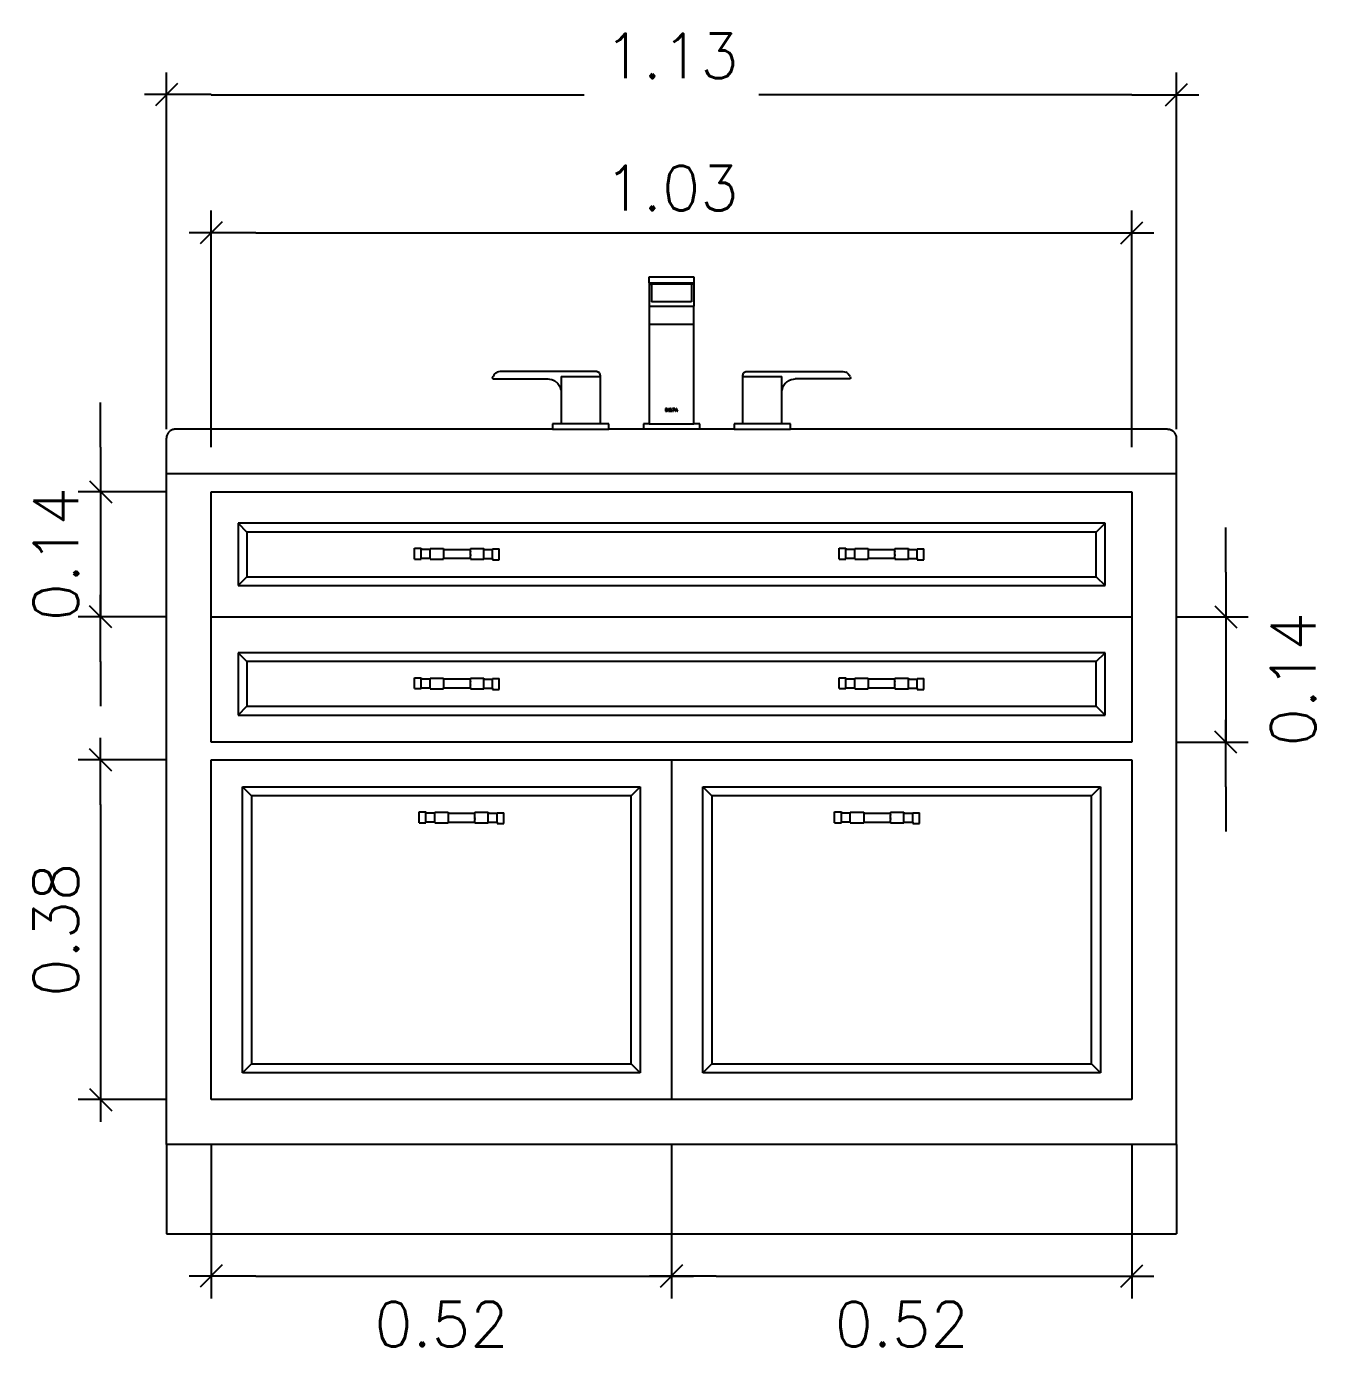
# Model space of a CAD drawing. Header units: millimetres. Extents: x 3 to 131, y 46 to 75.
# Drawn here: x 101.696 to 103.146, y 52.955 to 54.439 of the extents above; entities that cross this region are included whole.
import ezdxf

# ---------------------------------------------------------------- set-up
doc = ezdxf.new("R2010")
doc.units = ezdxf.units.MM
doc.header["$LTSCALE"] = 0.5
doc.styles.add('ROMANS', font='romans.shx')
doc.dimstyles.new('DIM 25', dxfattribs={"dimscale": 0, "dimtxt": 0.05, "dimasz": 0.05, "dimexe": 0.025, "dimexo": 0.05, "dimgap": 0.025, "dimtad": 1, "dimzin": 0, "dimdsep": 46, "dimtxsty": 'ROMANS', "dimblk": 'COTA', "dimcen": 0.025, "dimdle": 0.075, "dimclrd": 1, "dimclre": 1, "dimclrt": 3, "dimaunit": 1, "dimadec": 0, "dimazin": 0, "dimtfac": 0.75, "dimtix": 1, "dimtmove": 2, "dimatfit": 3, "dimfxl": 0.075, "dimtvp": 1.5, "dimtolj": 1, "dimtzin": 0, "dimarcsym": 0})

# ---------------------------------------------------------------- blocks, each defined once
blk = doc.blocks.new('COTA')
at = {"color": 4}
blk.add_line((-0.247, -0.249), (0.247, 0.249), dxfattribs=at)
at = {"color": 1}
blk.add_line((-1.001, -0.001), (0.495, -0.001), dxfattribs=at)
blk = doc.blocks.new('*D207')
at = {"layer": 'DEFPOINTS', "color": 1, "lineweight": -2, "ltscale": 0.5, "transparency": 16777216}
for p, q in [((101.7791, 53.9685), (101.7791, 54.0185)), ((101.8529, 53.9185), (101.7541, 53.9185)), ((101.7791, 53.9185), (101.7791, 53.7785)), ((101.8529, 53.7785), (101.7541, 53.7785)), ((101.7791, 53.7285), (101.7791, 53.6785))]:
    blk.add_line(p, q, dxfattribs=at)
at = {"layer": 'DEFPOINTS', "color": 0, "ltscale": 0.5, "transparency": 16777216}
for p in [(101.9029, 53.9185), (101.7791, 53.7785), (101.9029, 53.7785)]:
    blk.add_point(p, dxfattribs=at)
at = {"layer": 'DEFPOINTS', "color": 1, "lineweight": -2, "ltscale": 0.5, "transparency": 16777216, "xscale": 0.05, "yscale": 0.05, "zscale": 0.05}
for p, rotation in [((101.7791, 53.9185), 270), ((101.7791, 53.7785), 90)]:
    blk.add_blockref('COTA', p, dxfattribs=dict(at, rotation=rotation))
at = {"layer": 'DEFPOINTS', "color": 3, "ltscale": 0.5, "transparency": 16777216, "insert": (101.7291, 53.8485), "char_height": 0.05, "attachment_point": 5, "rotation": 90, "style": 'ROMANS'}
blk.add_mtext('\\A1;0.14', dxfattribs=at)
blk = doc.blocks.new('*D209')
at = {"layer": 'DEFPOINTS', "color": 1, "lineweight": -2, "ltscale": 0.5, "transparency": 16777216}
for p, q in [((101.8529, 53.6185), (101.7541, 53.6185)), ((101.7791, 53.5685), (101.7791, 53.2885)), ((101.8529, 53.2385), (101.7541, 53.2385))]:
    blk.add_line(p, q, dxfattribs=at)
at = {"layer": 'DEFPOINTS', "color": 0, "ltscale": 0.5, "transparency": 16777216}
for p in [(101.9029, 53.6185), (101.7791, 53.2385), (101.9029, 53.2385)]:
    blk.add_point(p, dxfattribs=at)
at = {"layer": 'DEFPOINTS', "color": 1, "lineweight": -2, "ltscale": 0.5, "transparency": 16777216, "xscale": 0.05, "yscale": 0.05, "zscale": 0.05}
for p, rotation in [((101.7791, 53.6185), 90), ((101.7791, 53.2385), 270)]:
    blk.add_blockref('COTA', p, dxfattribs=dict(at, rotation=rotation))
at = {"layer": 'DEFPOINTS', "color": 3, "ltscale": 0.5, "transparency": 16777216, "insert": (101.7291, 53.4285), "char_height": 0.05, "attachment_point": 5, "rotation": 90, "style": 'ROMANS'}
blk.add_mtext('\\A1;0.38', dxfattribs=at)
blk = doc.blocks.new('*D210')
at = {"layer": 'DEFPOINTS', "color": 1, "lineweight": -2, "ltscale": 0.5, "transparency": 16777216}
for p, q in [((103.038, 53.8285), (103.038, 53.8785)), ((102.9829, 53.7785), (103.063, 53.7785)), ((103.038, 53.7785), (103.038, 53.6385)), ((102.9829, 53.6385), (103.063, 53.6385)), ((103.038, 53.5885), (103.038, 53.5385))]:
    blk.add_line(p, q, dxfattribs=at)
at = {"layer": 'DEFPOINTS', "color": 0, "ltscale": 0.5, "transparency": 16777216}
for p in [(102.9329, 53.7785), (102.9329, 53.6385), (103.038, 53.6385)]:
    blk.add_point(p, dxfattribs=at)
at = {"layer": 'DEFPOINTS', "color": 1, "lineweight": -2, "ltscale": 0.5, "transparency": 16777216, "xscale": 0.05, "yscale": 0.05, "zscale": 0.05}
for p, rotation in [((103.038, 53.7785), 270), ((103.038, 53.6385), 90)]:
    blk.add_blockref('COTA', p, dxfattribs=dict(at, rotation=rotation))
at = {"layer": 'DEFPOINTS', "color": 3, "ltscale": 0.5, "transparency": 16777216, "insert": (103.1133, 53.7085), "char_height": 0.05, "attachment_point": 5, "rotation": 90, "style": 'ROMANS'}
blk.add_mtext('\\A1;0.14', dxfattribs=at)
blk = doc.blocks.new('*D211')
at = {"layer": 'DEFPOINTS', "color": 1, "lineweight": -2, "ltscale": 0.5, "transparency": 16777216}
for p, q in [((101.9029, 53.1885), (101.9029, 53.0161)), ((102.4179, 53.1885), (102.4179, 53.0161)), ((101.9529, 53.0411), (102.3679, 53.0411))]:
    blk.add_line(p, q, dxfattribs=at)
at = {"layer": 'DEFPOINTS', "color": 0, "ltscale": 0.5, "transparency": 16777216}
for p in [(101.9029, 53.2385), (102.4179, 53.2385), (102.4179, 53.0411)]:
    blk.add_point(p, dxfattribs=at)
at = {"layer": 'DEFPOINTS', "color": 1, "lineweight": -2, "ltscale": 0.5, "transparency": 16777216, "xscale": 0.05, "yscale": 0.05, "zscale": 0.05, "rotation": 180}
blk.add_blockref('COTA', (101.9029, 53.0411), dxfattribs=at)
at = {"layer": 'DEFPOINTS', "color": 1, "lineweight": -2, "ltscale": 0.5, "transparency": 16777216, "xscale": 0.05, "yscale": 0.05, "zscale": 0.05}
blk.add_blockref('COTA', (102.4179, 53.0411), dxfattribs=at)
at = {"layer": 'DEFPOINTS', "color": 3, "ltscale": 0.5, "transparency": 16777216, "insert": (102.1604, 52.9874), "char_height": 0.05, "attachment_point": 5, "style": 'ROMANS'}
blk.add_mtext('\\A1;0.52', dxfattribs=at)
blk = doc.blocks.new('*D212')
at = {"layer": 'DEFPOINTS', "color": 1, "lineweight": -2, "ltscale": 0.5, "transparency": 16777216}
for p, q in [((102.4179, 53.1885), (102.4179, 53.0161)), ((102.9329, 53.1885), (102.9329, 53.0161)), ((102.4679, 53.0411), (102.8829, 53.0411))]:
    blk.add_line(p, q, dxfattribs=at)
at = {"layer": 'DEFPOINTS', "color": 0, "ltscale": 0.5, "transparency": 16777216}
for p in [(102.4179, 53.2385), (102.9329, 53.2385), (102.9329, 53.0411)]:
    blk.add_point(p, dxfattribs=at)
at = {"layer": 'DEFPOINTS', "color": 1, "lineweight": -2, "ltscale": 0.5, "transparency": 16777216, "xscale": 0.05, "yscale": 0.05, "zscale": 0.05, "rotation": 180}
blk.add_blockref('COTA', (102.4179, 53.0411), dxfattribs=at)
at = {"layer": 'DEFPOINTS', "color": 1, "lineweight": -2, "ltscale": 0.5, "transparency": 16777216, "xscale": 0.05, "yscale": 0.05, "zscale": 0.05}
blk.add_blockref('COTA', (102.9329, 53.0411), dxfattribs=at)
at = {"layer": 'DEFPOINTS', "color": 3, "ltscale": 0.5, "transparency": 16777216, "insert": (102.6754, 52.9874), "char_height": 0.05, "attachment_point": 5, "style": 'ROMANS'}
blk.add_mtext('\\A1;0.52', dxfattribs=at)
blk = doc.blocks.new('*D213')
at = {"layer": 'DEFPOINTS', "color": 1, "lineweight": -2, "ltscale": 0.5, "transparency": 16777216}
for p, q in [((101.9029, 53.9685), (101.9029, 54.2332)), ((102.9329, 53.9685), (102.9329, 54.2332)), ((101.9529, 54.2082), (102.8829, 54.2082))]:
    blk.add_line(p, q, dxfattribs=at)
at = {"layer": 'DEFPOINTS', "color": 0, "ltscale": 0.5, "transparency": 16777216}
for p in [(102.9329, 54.2082), (101.9029, 53.9185), (102.9329, 53.9185)]:
    blk.add_point(p, dxfattribs=at)
at = {"layer": 'DEFPOINTS', "color": 1, "lineweight": -2, "ltscale": 0.5, "transparency": 16777216, "xscale": 0.05, "yscale": 0.05, "zscale": 0.05, "rotation": 180}
blk.add_blockref('COTA', (101.9029, 54.2082), dxfattribs=at)
at = {"layer": 'DEFPOINTS', "color": 1, "lineweight": -2, "ltscale": 0.5, "transparency": 16777216, "xscale": 0.05, "yscale": 0.05, "zscale": 0.05}
blk.add_blockref('COTA', (102.9329, 54.2082), dxfattribs=at)
at = {"layer": 'DEFPOINTS', "color": 3, "ltscale": 0.5, "transparency": 16777216, "insert": (102.4179, 54.2582), "char_height": 0.05, "attachment_point": 5, "style": 'ROMANS'}
blk.add_mtext('\\A1;1.03', dxfattribs=at)
blk = doc.blocks.new('*D214')
at = {"layer": 'DEFPOINTS', "color": 1, "lineweight": -2, "ltscale": 0.5, "transparency": 16777216}
for p, q in [((101.8529, 53.9885), (101.8529, 54.3877)), ((102.9829, 53.9885), (102.9829, 54.3877)), ((101.9029, 54.3627), (102.3202, 54.3627)), ((102.9329, 54.3627), (102.5155, 54.3627))]:
    blk.add_line(p, q, dxfattribs=at)
at = {"layer": 'DEFPOINTS', "color": 0, "ltscale": 0.5, "transparency": 16777216}
for p in [(102.9829, 54.3627), (101.8529, 53.9385), (102.9829, 53.9385)]:
    blk.add_point(p, dxfattribs=at)
at = {"layer": 'DEFPOINTS', "color": 1, "lineweight": -2, "ltscale": 0.5, "transparency": 16777216, "xscale": 0.05, "yscale": 0.05, "zscale": 0.05, "rotation": 180}
blk.add_blockref('COTA', (101.8529, 54.3627), dxfattribs=at)
at = {"layer": 'DEFPOINTS', "color": 1, "lineweight": -2, "ltscale": 0.5, "transparency": 16777216, "xscale": 0.05, "yscale": 0.05, "zscale": 0.05}
blk.add_blockref('COTA', (102.9829, 54.3627), dxfattribs=at)
at = {"layer": 'DEFPOINTS', "color": 3, "ltscale": 0.5, "transparency": 16777216, "insert": (102.4179, 54.4061), "char_height": 0.05, "attachment_point": 5, "style": 'ROMANS'}
blk.add_mtext('\\A1;1.13', dxfattribs=at)

msp = doc.modelspace()

# ---------------------------------------------------------------- linework, layer by layer
at = {"color": 8}
for p, q in [((102.3929, 54.1591), (102.4429, 54.1591)), ((102.3929, 54.1524), (102.3929, 54.1591)), ((102.3929, 54.1524), (102.4429, 54.1524)), ((102.3929, 54.1524), (102.3929, 54.1506)), ((102.3929, 54.1506), (102.3954, 54.1506)), ((102.3929, 54.1506), (102.3929, 54.1263)), ((102.3954, 54.151), (102.4404, 54.151)), ((102.3954, 54.1506), (102.3954, 54.151)), ((102.3954, 54.1506), (102.3954, 54.131)), ((102.4404, 54.1506), (102.4404, 54.151)), ((102.4429, 54.1506), (102.4404, 54.1506)), ((102.4404, 54.1506), (102.4404, 54.131)), ((102.4429, 54.1591), (102.4429, 54.1524)), ((102.4429, 54.1524), (102.4429, 54.1506)), ((102.4429, 54.1506), (102.4429, 54.1263)), ((102.3929, 54.1263), (102.4429, 54.1263)), ((102.3929, 54.1263), (102.3929, 54.1055)), ((102.4404, 54.131), (102.3954, 54.131)), ((102.4429, 54.1055), (102.4429, 54.1263)), ((102.4429, 54.1055), (102.3929, 54.1055)), ((102.3929, 54.1055), (102.3929, 53.9945)), ((102.4429, 53.9945), (102.4429, 54.1055)), ((102.2176, 54.046), (102.2182, 54.0475)), ((102.2176, 54.046), (102.2176, 54.0459)), ((102.2176, 54.0457), (102.2176, 54.0459)), ((102.2176, 54.0457), (102.2176, 54.0455)), ((102.2176, 54.0455), (102.2177, 54.0454)), ((102.2177, 54.0452), (102.2177, 54.0454)), ((102.2178, 54.0451), (102.2177, 54.0452)), ((102.219, 54.049), (102.2182, 54.0475)), ((102.2201, 54.0503), (102.219, 54.049)), ((102.2214, 54.0514), (102.2201, 54.0503)), ((102.2214, 54.0514), (102.2228, 54.0522)), ((102.2244, 54.0528), (102.2228, 54.0522)), ((102.2261, 54.0531), (102.2244, 54.0528)), ((102.3336, 54.0531), (102.2261, 54.0531)), ((102.2944, 54.0475), (102.2944, 54.0318)), ((102.2944, 54.0475), (102.3382, 54.0475)), ((102.334, 54.0531), (102.3336, 54.0531)), ((102.3348, 54.053), (102.334, 54.0531)), ((102.3348, 54.053), (102.3355, 54.0527)), ((102.3355, 54.0527), (102.3362, 54.0523)), ((102.3368, 54.0518), (102.3362, 54.0523)), ((102.3373, 54.0512), (102.3368, 54.0518)), ((102.3373, 54.0512), (102.3378, 54.0505)), ((102.338, 54.0497), (102.3378, 54.0505)), ((102.3382, 54.0489), (102.338, 54.0497)), ((102.3382, 54.0489), (102.3382, 54.0475)), ((102.3384, 54.0475), (102.3382, 54.0475)), ((102.3384, 53.9945), (102.3384, 54.0475)), ((102.4974, 54.0475), (102.4974, 53.9945)), ((102.4975, 54.0475), (102.4974, 54.0475)), ((102.4977, 54.0497), (102.4975, 54.0489)), ((102.4975, 54.0475), (102.4975, 54.0489)), ((102.4975, 54.0475), (102.5414, 54.0475)), ((102.4977, 54.0497), (102.498, 54.0505)), ((102.498, 54.0505), (102.4984, 54.0512)), ((102.4989, 54.0518), (102.4984, 54.0512)), ((102.4989, 54.0518), (102.4995, 54.0523)), ((102.4995, 54.0523), (102.5002, 54.0527)), ((102.5002, 54.0527), (102.501, 54.053)), ((102.501, 54.053), (102.5017, 54.0531)), ((102.5017, 54.0531), (102.5021, 54.0531)), ((102.5021, 54.0531), (102.6096, 54.0531)), ((102.5414, 54.0318), (102.5414, 54.0475)), ((102.6096, 54.0531), (102.6113, 54.0528)), ((102.6113, 54.0528), (102.6129, 54.0522)), ((102.6143, 54.0514), (102.6129, 54.0522)), ((102.6143, 54.0514), (102.6156, 54.0503)), ((102.2178, 54.0451), (102.218, 54.0449)), ((102.218, 54.0449), (102.2181, 54.0448)), ((102.2181, 54.0448), (102.2183, 54.0448)), ((102.2184, 54.0447), (102.2183, 54.0448)), ((102.2184, 54.0447), (102.2186, 54.0447)), ((102.2186, 54.0447), (102.2795, 54.0447)), ((102.2795, 54.0447), (102.2815, 54.0446)), ((102.2815, 54.0446), (102.2841, 54.044)), ((102.2841, 54.044), (102.2866, 54.0429)), ((102.2888, 54.0414), (102.2866, 54.0429)), ((102.2888, 54.0414), (102.2907, 54.0396)), ((102.2907, 54.0396), (102.2923, 54.0375)), ((102.2923, 54.0375), (102.2935, 54.0351)), ((102.2943, 54.0325), (102.2935, 54.0351)), ((102.2943, 54.0325), (102.2944, 54.0318)), ((102.2944, 54.0318), (102.2944, 53.9945)), ((102.5422, 54.0351), (102.5414, 54.0325)), ((102.5414, 54.0325), (102.5414, 54.0318)), ((102.5414, 53.9945), (102.5414, 54.0318)), ((102.5434, 54.0375), (102.5422, 54.0351)), ((102.545, 54.0396), (102.5434, 54.0375)), ((102.5469, 54.0414), (102.545, 54.0396)), ((102.5492, 54.0429), (102.5469, 54.0414)), ((102.5492, 54.0429), (102.5516, 54.044)), ((102.5516, 54.044), (102.5542, 54.0446)), ((102.5542, 54.0446), (102.5563, 54.0447)), ((102.6171, 54.0447), (102.5563, 54.0447)), ((102.4112, 54.0116), (102.4112, 54.0085)), ((102.4122, 54.0116), (102.4112, 54.0116)), ((102.4112, 54.0085), (102.4123, 54.0085)), ((102.4123, 54.0116), (102.4122, 54.0116)), ((102.4125, 54.0115), (102.4123, 54.0116)), ((102.4123, 54.0085), (102.4124, 54.0085)), ((102.4124, 54.0085), (102.4127, 54.0086)), ((102.4125, 54.0115), (102.4128, 54.0115)), ((102.4127, 54.0086), (102.4129, 54.0087)), ((102.413, 54.0113), (102.4128, 54.0115)), ((102.4129, 54.0087), (102.4131, 54.0088)), ((102.4132, 54.0112), (102.413, 54.0113)), ((102.4131, 54.0088), (102.4133, 54.009)), ((102.4134, 54.011), (102.4132, 54.0112)), ((102.4133, 54.009), (102.4135, 54.0092)), ((102.4136, 54.0107), (102.4134, 54.011)), ((102.4135, 54.0092), (102.4136, 54.0095)), ((102.4136, 54.0107), (102.4137, 54.0105)), ((102.4136, 54.0095), (102.4137, 54.0097)), ((102.4137, 54.0102), (102.4137, 54.0105)), ((102.4137, 54.01), (102.4137, 54.0102)), ((102.4137, 54.0097), (102.4137, 54.01)), ((102.4144, 54.0085), (102.4144, 54.0116)), ((102.4144, 54.0116), (102.4163, 54.0116)), ((102.4144, 54.0085), (102.4163, 54.0085)), ((102.4163, 54.0112), (102.4148, 54.0112)), ((102.4148, 54.0103), (102.4148, 54.0112)), ((102.4162, 54.0103), (102.4148, 54.0103)), ((102.4148, 54.0099), (102.4162, 54.0099)), ((102.4148, 54.0089), (102.4148, 54.0099)), ((102.4148, 54.0089), (102.4163, 54.0089)), ((102.4162, 54.0099), (102.4162, 54.0103)), ((102.4163, 54.0116), (102.4163, 54.0112)), ((102.4163, 54.0089), (102.4163, 54.0085)), ((102.4169, 54.0116), (102.4169, 54.0085)), ((102.4173, 54.0116), (102.4169, 54.0116)), ((102.4169, 54.0085), (102.4188, 54.0085)), ((102.4173, 54.0089), (102.4173, 54.0116)), ((102.4188, 54.0089), (102.4173, 54.0089)), ((102.4188, 54.0085), (102.4188, 54.0089)), ((102.4191, 54.0112), (102.4191, 54.0116)), ((102.4215, 54.0116), (102.4191, 54.0116)), ((102.4191, 54.0112), (102.4201, 54.0112)), ((102.4201, 54.0112), (102.4201, 54.0085)), ((102.4201, 54.0085), (102.4205, 54.0085)), ((102.4215, 54.0112), (102.4205, 54.0112)), ((102.4205, 54.0112), (102.4205, 54.0085)), ((102.4215, 54.0112), (102.4215, 54.0116)), ((102.4231, 54.0116), (102.4219, 54.0085)), ((102.4219, 54.0085), (102.4223, 54.0085)), ((102.4223, 54.0085), (102.4226, 54.0093)), ((102.4226, 54.0093), (102.424, 54.0093)), ((102.4233, 54.0112), (102.4228, 54.0097)), ((102.4228, 54.0097), (102.4239, 54.0097)), ((102.4236, 54.0116), (102.4231, 54.0116)), ((102.4239, 54.0097), (102.4233, 54.0112)), ((102.4248, 54.0085), (102.4236, 54.0116)), ((102.424, 54.0093), (102.4244, 54.0085)), ((102.4244, 54.0085), (102.4248, 54.0085)), ((102.2849, 53.9945), (102.2849, 53.9885)), ((102.2944, 53.9945), (102.2849, 53.9945)), ((102.3384, 53.9945), (102.2944, 53.9945)), ((102.3479, 53.9945), (102.3384, 53.9945)), ((102.3479, 53.9885), (102.3479, 53.9945)), ((102.3864, 53.9945), (102.3864, 53.9885)), ((102.3929, 53.9945), (102.3864, 53.9945)), ((102.3929, 53.9945), (102.4429, 53.9945)), ((102.4494, 53.9945), (102.4429, 53.9945)), ((102.4494, 53.9885), (102.4494, 53.9945)), ((102.4974, 53.9945), (102.4879, 53.9945)), ((102.4879, 53.9945), (102.4879, 53.9885)), ((102.5414, 53.9945), (102.4974, 53.9945)), ((102.5509, 53.9945), (102.5414, 53.9945)), ((102.5509, 53.9885), (102.5509, 53.9945))]:
    msp.add_line(p, q, dxfattribs=at)
for p, q in [((102.6156, 54.0503), (102.6167, 54.049)), ((102.6176, 54.0475), (102.6167, 54.049)), ((102.6176, 54.0475), (102.6181, 54.046)), ((102.618, 54.0452), (102.6179, 54.0451)), ((102.6181, 54.0454), (102.618, 54.0452)), ((102.6181, 54.0459), (102.6181, 54.046)), ((102.6181, 54.0459), (102.6181, 54.0457)), ((102.6181, 54.0455), (102.6181, 54.0457)), ((102.6181, 54.0455), (102.6181, 54.0454)), ((102.6173, 54.0447), (102.6171, 54.0447)), ((102.6173, 54.0447), (102.6175, 54.0448)), ((102.6176, 54.0448), (102.6175, 54.0448)), ((102.6178, 54.0449), (102.6176, 54.0448)), ((102.6179, 54.0451), (102.6178, 54.0449)), ((101.9479, 53.2785), (101.9379, 53.2685))]:
    msp.add_line(p, q)
at = {"color": 3}
for p, q in [((101.8561, 53.9859), (101.8555, 53.9853)), ((101.8568, 53.9865), (101.8561, 53.9859)), ((101.8576, 53.987), (101.8568, 53.9865)), ((101.8584, 53.9875), (101.8576, 53.987)), ((101.8592, 53.9878), (101.8584, 53.9875)), ((101.8601, 53.9881), (101.8592, 53.9878)), ((101.861, 53.9883), (101.8601, 53.9881)), ((101.8619, 53.9885), (101.861, 53.9883)), ((101.8629, 53.9885), (101.8619, 53.9885)), ((102.1987, 53.9885), (101.8629, 53.9885)), ((102.2849, 53.9885), (102.1987, 53.9885)), ((102.2849, 53.9885), (102.3479, 53.9885)), ((102.3864, 53.9885), (102.3479, 53.9885)), ((102.4494, 53.9885), (102.3864, 53.9885)), ((102.4879, 53.9885), (102.4494, 53.9885)), ((102.4879, 53.9885), (102.5509, 53.9885)), ((102.6371, 53.9885), (102.5509, 53.9885)), ((102.9729, 53.9885), (102.6371, 53.9885)), ((102.9729, 53.9885), (102.9738, 53.9885)), ((102.9738, 53.9885), (102.9747, 53.9883)), ((102.9756, 53.9881), (102.9747, 53.9883)), ((102.9756, 53.9881), (102.9765, 53.9878)), ((102.9765, 53.9878), (102.9773, 53.9875)), ((102.9781, 53.987), (102.9773, 53.9875)), ((102.9781, 53.987), (102.9789, 53.9865)), ((102.9796, 53.9859), (102.9789, 53.9865)), ((102.9802, 53.9853), (102.9796, 53.9859)), ((101.853, 53.9804), (101.8529, 53.9794)), ((101.8529, 53.9794), (101.8529, 53.9785)), ((101.8529, 53.9385), (101.8529, 53.9785)), ((101.8532, 53.9813), (101.853, 53.9804)), ((101.8535, 53.9821), (101.8532, 53.9813)), ((101.8539, 53.983), (101.8535, 53.9821)), ((101.8544, 53.9838), (101.8539, 53.983)), ((101.8549, 53.9845), (101.8544, 53.9838)), ((101.8555, 53.9853), (101.8549, 53.9845)), ((102.9808, 53.9845), (102.9802, 53.9853)), ((102.9814, 53.9838), (102.9808, 53.9845)), ((102.9818, 53.983), (102.9814, 53.9838)), ((102.9822, 53.9821), (102.9818, 53.983)), ((102.9825, 53.9813), (102.9822, 53.9821)), ((102.9827, 53.9804), (102.9825, 53.9813)), ((102.9828, 53.9794), (102.9827, 53.9804)), ((102.9829, 53.9785), (102.9828, 53.9794)), ((102.9829, 53.9385), (102.9829, 53.9785)), ((102.9829, 53.9385), (101.8529, 53.9385))]:
    msp.add_line(p, q, dxfattribs=at)
at = {"color": 2}
for p, q in [((101.8529, 53.1885), (101.8529, 53.9385)), ((102.9829, 53.1885), (102.9829, 53.9385)), ((101.9029, 53.7785), (101.9029, 53.9185)), ((101.9029, 53.9185), (102.9329, 53.9185)), ((102.9329, 53.9185), (102.9329, 53.7785)), ((101.9329, 53.8835), (101.9329, 53.8135)), ((102.9029, 53.8835), (101.9329, 53.8835)), ((102.9029, 53.8135), (102.9029, 53.8835)), ((102.1304, 53.8553), (102.1379, 53.8553)), ((102.1304, 53.8433), (102.1304, 53.8553)), ((102.1379, 53.8553), (102.1379, 53.8542)), ((102.1379, 53.8542), (102.1479, 53.8542)), ((102.1379, 53.8442), (102.1379, 53.8542)), ((102.1479, 53.8551), (102.1629, 53.8551)), ((102.1479, 53.8551), (102.1479, 53.8542)), ((102.1479, 53.8442), (102.1479, 53.8542)), ((102.1629, 53.8551), (102.1629, 53.8541)), ((102.1629, 53.8541), (102.1929, 53.8541)), ((102.1629, 53.8541), (102.1629, 53.8441)), ((102.1929, 53.855), (102.2079, 53.855)), ((102.1929, 53.855), (102.1929, 53.8544)), ((102.1929, 53.8544), (102.1929, 53.8541)), ((102.1929, 53.8539), (102.1929, 53.8541)), ((102.1929, 53.8538), (102.1929, 53.8539)), ((102.1929, 53.8536), (102.1929, 53.8538)), ((102.1929, 53.8533), (102.1929, 53.8536)), ((102.1929, 53.8529), (102.1929, 53.8533)), ((102.1929, 53.8524), (102.1929, 53.8529)), ((102.1929, 53.8524), (102.1929, 53.8524)), ((102.1929, 53.8516), (102.1929, 53.8524)), ((102.2079, 53.855), (102.2079, 53.8538)), ((102.2079, 53.8538), (102.2177, 53.8538)), ((102.2079, 53.8438), (102.2079, 53.8538)), ((102.2177, 53.8545), (102.2252, 53.8545)), ((102.2177, 53.8538), (102.2177, 53.8545)), ((102.2177, 53.8438), (102.2177, 53.8538)), ((102.2252, 53.8425), (102.2252, 53.8545)), ((102.6054, 53.8553), (102.6129, 53.8553)), ((102.6054, 53.8433), (102.6054, 53.8553)), ((102.6129, 53.8553), (102.6129, 53.8542)), ((102.6129, 53.8542), (102.6229, 53.8542)), ((102.6129, 53.8442), (102.6129, 53.8542)), ((102.6229, 53.8551), (102.6379, 53.8551)), ((102.6229, 53.8551), (102.6229, 53.8542)), ((102.6229, 53.8442), (102.6229, 53.8542)), ((102.6379, 53.8551), (102.6379, 53.8541)), ((102.6379, 53.8541), (102.6679, 53.8541)), ((102.6379, 53.8541), (102.6379, 53.8441)), ((102.6679, 53.855), (102.6829, 53.855)), ((102.6679, 53.855), (102.6679, 53.8544)), ((102.6679, 53.8544), (102.6679, 53.8541)), ((102.6679, 53.8539), (102.6679, 53.8541)), ((102.6679, 53.8538), (102.6679, 53.8539)), ((102.6679, 53.8536), (102.6679, 53.8538)), ((102.6679, 53.8533), (102.6679, 53.8536)), ((102.6679, 53.8529), (102.6679, 53.8533)), ((102.6679, 53.8524), (102.6679, 53.8529)), ((102.6679, 53.8524), (102.6679, 53.8524)), ((102.6679, 53.8516), (102.6679, 53.8524)), ((102.6829, 53.855), (102.6829, 53.8538)), ((102.6829, 53.8538), (102.6927, 53.8538)), ((102.6829, 53.8438), (102.6829, 53.8538)), ((102.6927, 53.8545), (102.7002, 53.8545)), ((102.6927, 53.8538), (102.6927, 53.8545)), ((102.6927, 53.8438), (102.6927, 53.8538)), ((102.7002, 53.8425), (102.7002, 53.8545)), ((102.1304, 53.8433), (102.1379, 53.8433)), ((102.1379, 53.8442), (102.1479, 53.8442)), ((102.1379, 53.8433), (102.1379, 53.8442)), ((102.1479, 53.8432), (102.1479, 53.8442)), ((102.1479, 53.8432), (102.1629, 53.8432)), ((102.1629, 53.8441), (102.1929, 53.8441)), ((102.1629, 53.8432), (102.1629, 53.8441)), ((102.1929, 53.8516), (102.1929, 53.8514)), ((102.1929, 53.851), (102.1929, 53.8514)), ((102.1929, 53.8501), (102.1929, 53.851)), ((102.1929, 53.8495), (102.1929, 53.8501)), ((102.1929, 53.8501), (102.1929, 53.8501)), ((102.1929, 53.8488), (102.1929, 53.8495)), ((102.1929, 53.8488), (102.1929, 53.8485)), ((102.1929, 53.8479), (102.1929, 53.8485)), ((102.1929, 53.8476), (102.1929, 53.8479)), ((102.1929, 53.8476), (102.1929, 53.847)), ((102.1929, 53.8464), (102.1929, 53.847)), ((102.1929, 53.8464), (102.1929, 53.8464)), ((102.1929, 53.8456), (102.1929, 53.8464)), ((102.1929, 53.8454), (102.1929, 53.8456)), ((102.1929, 53.8451), (102.1929, 53.8454)), ((102.1929, 53.8446), (102.1929, 53.8451)), ((102.1929, 53.8444), (102.1929, 53.8446)), ((102.1929, 53.8442), (102.1929, 53.8444)), ((102.1929, 53.8441), (102.1929, 53.8442)), ((102.1929, 53.8441), (102.1929, 53.8442)), ((102.1929, 53.8436), (102.1929, 53.8441)), ((102.1929, 53.8441), (102.1929, 53.8436)), ((102.1929, 53.843), (102.1929, 53.8436)), ((102.1929, 53.843), (102.2079, 53.843)), ((102.2079, 53.8438), (102.2177, 53.8438)), ((102.2079, 53.843), (102.2079, 53.8438)), ((102.2177, 53.8438), (102.2177, 53.8425)), ((102.2177, 53.8425), (102.2252, 53.8425)), ((102.6054, 53.8433), (102.6129, 53.8433)), ((102.6129, 53.8442), (102.6229, 53.8442)), ((102.6129, 53.8433), (102.6129, 53.8442)), ((102.6229, 53.8432), (102.6229, 53.8442)), ((102.6229, 53.8432), (102.6379, 53.8432)), ((102.6379, 53.8441), (102.6679, 53.8441)), ((102.6379, 53.8432), (102.6379, 53.8441)), ((102.6679, 53.8516), (102.6679, 53.8514)), ((102.6679, 53.851), (102.6679, 53.8514)), ((102.6679, 53.8501), (102.6679, 53.851)), ((102.6679, 53.8495), (102.6679, 53.8501)), ((102.6679, 53.8501), (102.6679, 53.8501)), ((102.6679, 53.8488), (102.6679, 53.8495)), ((102.6679, 53.8488), (102.6679, 53.8485)), ((102.6679, 53.8479), (102.6679, 53.8485)), ((102.6679, 53.8476), (102.6679, 53.8479)), ((102.6679, 53.8476), (102.6679, 53.847)), ((102.6679, 53.8464), (102.6679, 53.847)), ((102.6679, 53.8464), (102.6679, 53.8464)), ((102.6679, 53.8456), (102.6679, 53.8464)), ((102.6679, 53.8454), (102.6679, 53.8456)), ((102.6679, 53.8451), (102.6679, 53.8454)), ((102.6679, 53.8446), (102.6679, 53.8451)), ((102.6679, 53.8444), (102.6679, 53.8446)), ((102.6679, 53.8442), (102.6679, 53.8444)), ((102.6679, 53.8441), (102.6679, 53.8442)), ((102.6679, 53.8441), (102.6679, 53.8442)), ((102.6679, 53.8436), (102.6679, 53.8441)), ((102.6679, 53.8441), (102.6679, 53.8436)), ((102.6679, 53.843), (102.6679, 53.8436)), ((102.6679, 53.843), (102.6829, 53.843)), ((102.6829, 53.8438), (102.6927, 53.8438)), ((102.6829, 53.843), (102.6829, 53.8438)), ((102.6927, 53.8438), (102.6927, 53.8425)), ((102.6927, 53.8425), (102.7002, 53.8425)), ((101.9329, 53.8135), (102.9029, 53.8135)), ((101.9029, 53.6385), (101.9029, 53.7785)), ((102.9329, 53.7785), (102.9329, 53.6385)), ((101.9329, 53.7385), (101.9329, 53.6685)), ((102.9029, 53.7385), (101.9329, 53.7385)), ((102.9029, 53.6685), (102.9029, 53.7385)), ((102.1304, 53.7103), (102.1379, 53.7103)), ((102.1304, 53.6983), (102.1304, 53.7103)), ((102.1379, 53.7103), (102.1379, 53.7092)), ((102.1379, 53.7092), (102.1479, 53.7092)), ((102.1379, 53.6992), (102.1379, 53.7092)), ((102.1479, 53.7101), (102.1629, 53.7101)), ((102.1479, 53.7101), (102.1479, 53.7092)), ((102.1479, 53.6992), (102.1479, 53.7092)), ((102.1629, 53.7101), (102.1629, 53.7091)), ((102.1629, 53.7091), (102.1929, 53.7091)), ((102.1629, 53.7091), (102.1629, 53.6991)), ((102.1929, 53.71), (102.2079, 53.71)), ((102.1929, 53.71), (102.1929, 53.7094)), ((102.1929, 53.7094), (102.1929, 53.7091)), ((102.1929, 53.7089), (102.1929, 53.7091)), ((102.1929, 53.7088), (102.1929, 53.7089)), ((102.1929, 53.7086), (102.1929, 53.7088)), ((102.1929, 53.7083), (102.1929, 53.7086)), ((102.1929, 53.7079), (102.1929, 53.7083)), ((102.1929, 53.7074), (102.1929, 53.7079)), ((102.1929, 53.7074), (102.1929, 53.7074)), ((102.1929, 53.7066), (102.1929, 53.7074)), ((102.1929, 53.7066), (102.1929, 53.7064)), ((102.1929, 53.706), (102.1929, 53.7064)), ((102.1929, 53.7051), (102.1929, 53.706)), ((102.1929, 53.7045), (102.1929, 53.7051)), ((102.1929, 53.7051), (102.1929, 53.7051)), ((102.1929, 53.7038), (102.1929, 53.7045)), ((102.1929, 53.7038), (102.1929, 53.7035)), ((102.2079, 53.71), (102.2079, 53.7088)), ((102.2079, 53.7088), (102.2177, 53.7088)), ((102.2079, 53.6988), (102.2079, 53.7088)), ((102.2177, 53.7095), (102.2252, 53.7095)), ((102.2177, 53.7088), (102.2177, 53.7095)), ((102.2177, 53.6988), (102.2177, 53.7088)), ((102.2252, 53.6975), (102.2252, 53.7095)), ((102.6054, 53.7103), (102.6129, 53.7103)), ((102.6054, 53.6983), (102.6054, 53.7103)), ((102.6129, 53.7103), (102.6129, 53.7092)), ((102.6129, 53.7092), (102.6229, 53.7092)), ((102.6129, 53.6992), (102.6129, 53.7092)), ((102.6229, 53.7101), (102.6379, 53.7101)), ((102.6229, 53.7101), (102.6229, 53.7092)), ((102.6229, 53.6992), (102.6229, 53.7092)), ((102.6379, 53.7101), (102.6379, 53.7091)), ((102.6379, 53.7091), (102.6679, 53.7091)), ((102.6379, 53.7091), (102.6379, 53.6991)), ((102.6679, 53.71), (102.6829, 53.71)), ((102.6679, 53.71), (102.6679, 53.7094)), ((102.6679, 53.7094), (102.6679, 53.7091)), ((102.6679, 53.7089), (102.6679, 53.7091)), ((102.6679, 53.7088), (102.6679, 53.7089)), ((102.6679, 53.7086), (102.6679, 53.7088)), ((102.6679, 53.7083), (102.6679, 53.7086)), ((102.6679, 53.7079), (102.6679, 53.7083)), ((102.6679, 53.7074), (102.6679, 53.7079)), ((102.6679, 53.7074), (102.6679, 53.7074)), ((102.6679, 53.7066), (102.6679, 53.7074)), ((102.6679, 53.7066), (102.6679, 53.7064)), ((102.6679, 53.706), (102.6679, 53.7064)), ((102.6679, 53.7051), (102.6679, 53.706)), ((102.6679, 53.7045), (102.6679, 53.7051)), ((102.6679, 53.7051), (102.6679, 53.7051)), ((102.6679, 53.7038), (102.6679, 53.7045)), ((102.6679, 53.7038), (102.6679, 53.7035)), ((102.6829, 53.71), (102.6829, 53.7088)), ((102.6829, 53.7088), (102.6927, 53.7088)), ((102.6829, 53.6988), (102.6829, 53.7088)), ((102.6927, 53.7095), (102.7002, 53.7095)), ((102.6927, 53.7088), (102.6927, 53.7095)), ((102.6927, 53.6988), (102.6927, 53.7088)), ((102.7002, 53.6975), (102.7002, 53.7095)), ((102.1304, 53.6983), (102.1379, 53.6983)), ((102.1379, 53.6992), (102.1479, 53.6992)), ((102.1379, 53.6983), (102.1379, 53.6992)), ((102.1479, 53.6982), (102.1479, 53.6992)), ((102.1479, 53.6982), (102.1629, 53.6982)), ((102.1629, 53.6991), (102.1929, 53.6991)), ((102.1629, 53.6982), (102.1629, 53.6991)), ((102.1929, 53.7029), (102.1929, 53.7035)), ((102.1929, 53.7026), (102.1929, 53.7029)), ((102.1929, 53.7026), (102.1929, 53.702)), ((102.1929, 53.7014), (102.1929, 53.702)), ((102.1929, 53.7014), (102.1929, 53.7014)), ((102.1929, 53.7006), (102.1929, 53.7014)), ((102.1929, 53.7004), (102.1929, 53.7006)), ((102.1929, 53.7001), (102.1929, 53.7004)), ((102.1929, 53.6996), (102.1929, 53.7001)), ((102.1929, 53.6994), (102.1929, 53.6996)), ((102.1929, 53.6992), (102.1929, 53.6994)), ((102.1929, 53.6991), (102.1929, 53.6992)), ((102.1929, 53.6991), (102.1929, 53.6992)), ((102.1929, 53.6986), (102.1929, 53.6991)), ((102.1929, 53.6991), (102.1929, 53.6986)), ((102.1929, 53.698), (102.1929, 53.6986)), ((102.1929, 53.698), (102.2079, 53.698)), ((102.2079, 53.6988), (102.2177, 53.6988)), ((102.2079, 53.698), (102.2079, 53.6988)), ((102.2177, 53.6988), (102.2177, 53.6975)), ((102.2177, 53.6975), (102.2252, 53.6975)), ((102.6054, 53.6983), (102.6129, 53.6983)), ((102.6129, 53.6992), (102.6229, 53.6992)), ((102.6129, 53.6983), (102.6129, 53.6992)), ((102.6229, 53.6982), (102.6229, 53.6992)), ((102.6229, 53.6982), (102.6379, 53.6982)), ((102.6379, 53.6991), (102.6679, 53.6991)), ((102.6379, 53.6982), (102.6379, 53.6991)), ((102.6679, 53.7029), (102.6679, 53.7035)), ((102.6679, 53.7026), (102.6679, 53.7029)), ((102.6679, 53.7026), (102.6679, 53.702)), ((102.6679, 53.7014), (102.6679, 53.702)), ((102.6679, 53.7014), (102.6679, 53.7014)), ((102.6679, 53.7006), (102.6679, 53.7014)), ((102.6679, 53.7004), (102.6679, 53.7006)), ((102.6679, 53.7001), (102.6679, 53.7004)), ((102.6679, 53.6996), (102.6679, 53.7001)), ((102.6679, 53.6994), (102.6679, 53.6996)), ((102.6679, 53.6992), (102.6679, 53.6994)), ((102.6679, 53.6991), (102.6679, 53.6992)), ((102.6679, 53.6991), (102.6679, 53.6992)), ((102.6679, 53.6986), (102.6679, 53.6991)), ((102.6679, 53.6991), (102.6679, 53.6986)), ((102.6679, 53.698), (102.6679, 53.6986)), ((102.6679, 53.698), (102.6829, 53.698)), ((102.6829, 53.6988), (102.6927, 53.6988)), ((102.6829, 53.698), (102.6829, 53.6988)), ((102.6927, 53.6988), (102.6927, 53.6975)), ((102.6927, 53.6975), (102.7002, 53.6975)), ((101.9329, 53.6685), (102.9029, 53.6685)), ((102.9329, 53.6385), (101.9029, 53.6385)), ((101.9029, 53.2385), (101.9029, 53.6185)), ((101.9029, 53.6185), (102.4179, 53.6185)), ((102.4179, 53.6185), (102.9329, 53.6185)), ((102.9329, 53.6185), (102.9329, 53.2385)), ((101.9379, 53.2685), (101.9379, 53.5885)), ((101.9379, 53.5885), (102.3829, 53.5885)), ((102.3829, 53.5885), (102.3829, 53.2685)), ((102.4529, 53.2685), (102.4529, 53.5885)), ((102.4529, 53.5885), (102.8979, 53.5885)), ((102.8979, 53.5885), (102.8979, 53.2685)), ((102.1354, 53.5603), (102.1429, 53.5603)), ((102.1354, 53.5483), (102.1354, 53.5603)), ((102.1429, 53.5603), (102.1429, 53.5592)), ((102.1429, 53.5592), (102.1529, 53.5592)), ((102.1429, 53.5492), (102.1429, 53.5592)), ((102.1529, 53.5601), (102.1679, 53.5601)), ((102.1529, 53.5601), (102.1529, 53.5592)), ((102.1529, 53.5492), (102.1529, 53.5592)), ((102.1679, 53.5601), (102.1679, 53.5591)), ((102.1679, 53.5591), (102.1979, 53.5591)), ((102.1679, 53.5591), (102.1679, 53.5491)), ((102.1979, 53.56), (102.2129, 53.56)), ((102.1979, 53.56), (102.1979, 53.5594)), ((102.1979, 53.5594), (102.1979, 53.5591)), ((102.1979, 53.5589), (102.1979, 53.5591)), ((102.1979, 53.5588), (102.1979, 53.5589)), ((102.1979, 53.5586), (102.1979, 53.5588)), ((102.1979, 53.5583), (102.1979, 53.5586)), ((102.1979, 53.5579), (102.1979, 53.5583)), ((102.1979, 53.5574), (102.1979, 53.5579)), ((102.1979, 53.5574), (102.1979, 53.5574)), ((102.1979, 53.5566), (102.1979, 53.5574)), ((102.1979, 53.5564), (102.1979, 53.5566)), ((102.1979, 53.556), (102.1979, 53.5564)), ((102.1979, 53.5551), (102.1979, 53.556)), ((102.2129, 53.56), (102.2129, 53.5588)), ((102.2129, 53.5588), (102.2227, 53.5588)), ((102.2129, 53.5488), (102.2129, 53.5588)), ((102.2227, 53.5595), (102.2302, 53.5595)), ((102.2227, 53.5588), (102.2227, 53.5595)), ((102.2227, 53.5488), (102.2227, 53.5588)), ((102.2302, 53.5475), (102.2302, 53.5595)), ((102.6004, 53.5603), (102.6079, 53.5603)), ((102.6004, 53.5483), (102.6004, 53.5603)), ((102.6079, 53.5603), (102.6079, 53.5592)), ((102.6079, 53.5592), (102.6179, 53.5592)), ((102.6079, 53.5492), (102.6079, 53.5592)), ((102.6179, 53.5601), (102.6329, 53.5601)), ((102.6179, 53.5601), (102.6179, 53.5592)), ((102.6179, 53.5492), (102.6179, 53.5592)), ((102.6329, 53.5601), (102.6329, 53.5591)), ((102.6329, 53.5591), (102.6629, 53.5591)), ((102.6329, 53.5591), (102.6329, 53.5491)), ((102.6629, 53.56), (102.6779, 53.56)), ((102.6629, 53.56), (102.6629, 53.5594)), ((102.6629, 53.5594), (102.6629, 53.5591)), ((102.6629, 53.5589), (102.6629, 53.5591)), ((102.6629, 53.5588), (102.6629, 53.5589)), ((102.6629, 53.5586), (102.6629, 53.5588)), ((102.6629, 53.5583), (102.6629, 53.5586)), ((102.6629, 53.5579), (102.6629, 53.5583)), ((102.6629, 53.5574), (102.6629, 53.5579)), ((102.6629, 53.5574), (102.6629, 53.5574)), ((102.6629, 53.5574), (102.6629, 53.5566)), ((102.6629, 53.5564), (102.6629, 53.5566)), ((102.6629, 53.556), (102.6629, 53.5564)), ((102.6629, 53.5551), (102.6629, 53.556)), ((102.6779, 53.56), (102.6779, 53.5588)), ((102.6779, 53.5588), (102.6877, 53.5588)), ((102.6779, 53.5488), (102.6779, 53.5588)), ((102.6877, 53.5595), (102.6952, 53.5595)), ((102.6877, 53.5588), (102.6877, 53.5595)), ((102.6877, 53.5488), (102.6877, 53.5588)), ((102.6952, 53.5475), (102.6952, 53.5595)), ((102.1354, 53.5483), (102.1429, 53.5483)), ((102.1429, 53.5492), (102.1529, 53.5492)), ((102.1429, 53.5483), (102.1429, 53.5492)), ((102.1529, 53.5482), (102.1529, 53.5492)), ((102.1529, 53.5482), (102.1679, 53.5482)), ((102.1679, 53.5491), (102.1979, 53.5491)), ((102.1679, 53.5482), (102.1679, 53.5491)), ((102.1979, 53.5551), (102.1979, 53.5551)), ((102.1979, 53.5545), (102.1979, 53.5551)), ((102.1979, 53.5538), (102.1979, 53.5545)), ((102.1979, 53.5538), (102.1979, 53.5535)), ((102.1979, 53.5529), (102.1979, 53.5535)), ((102.1979, 53.5526), (102.1979, 53.5529)), ((102.1979, 53.5526), (102.1979, 53.552)), ((102.1979, 53.5514), (102.1979, 53.552)), ((102.1979, 53.5514), (102.1979, 53.5514)), ((102.1979, 53.5506), (102.1979, 53.5514)), ((102.1979, 53.5504), (102.1979, 53.5506)), ((102.1979, 53.5501), (102.1979, 53.5504)), ((102.1979, 53.5496), (102.1979, 53.5501)), ((102.1979, 53.5494), (102.1979, 53.5496)), ((102.1979, 53.5492), (102.1979, 53.5494)), ((102.1979, 53.5491), (102.1979, 53.5492)), ((102.1979, 53.5491), (102.1979, 53.5492)), ((102.1979, 53.5486), (102.1979, 53.5491)), ((102.1979, 53.5491), (102.1979, 53.5486)), ((102.1979, 53.548), (102.1979, 53.5486)), ((102.1979, 53.548), (102.2129, 53.548)), ((102.2129, 53.5488), (102.2227, 53.5488)), ((102.2129, 53.548), (102.2129, 53.5488)), ((102.2227, 53.5488), (102.2227, 53.5475)), ((102.2227, 53.5475), (102.2302, 53.5475)), ((102.6004, 53.5483), (102.6079, 53.5483)), ((102.6079, 53.5492), (102.6179, 53.5492)), ((102.6079, 53.5483), (102.6079, 53.5492)), ((102.6179, 53.5482), (102.6179, 53.5492)), ((102.6179, 53.5482), (102.6329, 53.5482)), ((102.6329, 53.5491), (102.6629, 53.5491)), ((102.6329, 53.5482), (102.6329, 53.5491)), ((102.6629, 53.5545), (102.6629, 53.5551)), ((102.6629, 53.5551), (102.6629, 53.5551)), ((102.6629, 53.5538), (102.6629, 53.5545)), ((102.6629, 53.5538), (102.6629, 53.5535)), ((102.6629, 53.5529), (102.6629, 53.5535)), ((102.6629, 53.5526), (102.6629, 53.5529)), ((102.6629, 53.5526), (102.6629, 53.552)), ((102.6629, 53.5514), (102.6629, 53.552)), ((102.6629, 53.5514), (102.6629, 53.5514)), ((102.6629, 53.5506), (102.6629, 53.5514)), ((102.6629, 53.5504), (102.6629, 53.5506)), ((102.6629, 53.5501), (102.6629, 53.5504)), ((102.6629, 53.5496), (102.6629, 53.5501)), ((102.6629, 53.5494), (102.6629, 53.5496)), ((102.6629, 53.5492), (102.6629, 53.5494)), ((102.6629, 53.5491), (102.6629, 53.5492)), ((102.6629, 53.5491), (102.6629, 53.5492)), ((102.6629, 53.5486), (102.6629, 53.5491)), ((102.6629, 53.5491), (102.6629, 53.5486)), ((102.6629, 53.548), (102.6629, 53.5486)), ((102.6629, 53.548), (102.6779, 53.548)), ((102.6779, 53.5488), (102.6877, 53.5488)), ((102.6779, 53.548), (102.6779, 53.5488)), ((102.6877, 53.5488), (102.6877, 53.5475)), ((102.6877, 53.5475), (102.6952, 53.5475)), ((102.3829, 53.2685), (101.9379, 53.2685)), ((102.8979, 53.2685), (102.4529, 53.2685)), ((102.4179, 53.2385), (101.9029, 53.2385)), ((102.9329, 53.2385), (102.4179, 53.2385)), ((102.9829, 53.1885), (101.8529, 53.1885))]:
    msp.add_line(p, q, dxfattribs=at)
at = {"color": 1}
for p, q in [((101.9329, 53.8835), (101.9429, 53.8735)), ((102.8929, 53.8735), (102.9029, 53.8835)), ((102.8929, 53.8735), (101.9429, 53.8735)), ((101.9429, 53.8735), (101.9429, 53.8235)), ((102.8929, 53.8235), (102.8929, 53.8735)), ((101.9329, 53.8135), (101.9429, 53.8235)), ((101.9429, 53.8235), (102.8929, 53.8235)), ((102.8929, 53.8235), (102.9029, 53.8135)), ((101.9329, 53.7385), (101.9429, 53.7285)), ((102.8929, 53.7285), (102.9029, 53.7385)), ((102.8929, 53.7285), (101.9429, 53.7285)), ((101.9429, 53.7285), (101.9429, 53.6785)), ((102.8929, 53.6785), (102.8929, 53.7285)), ((101.9329, 53.6685), (101.9429, 53.6785)), ((101.9429, 53.6785), (102.8929, 53.6785)), ((102.8929, 53.6785), (102.9029, 53.6685)), ((101.9479, 53.5785), (101.9379, 53.5885)), ((102.3729, 53.5785), (102.3829, 53.5885)), ((102.4629, 53.5785), (102.4529, 53.5885)), ((102.8879, 53.5785), (102.8979, 53.5885)), ((102.3729, 53.5785), (101.9479, 53.5785)), ((101.9479, 53.5785), (101.9479, 53.2785)), ((102.3729, 53.2785), (102.3729, 53.5785)), ((102.8879, 53.5785), (102.4629, 53.5785)), ((102.4629, 53.5785), (102.4629, 53.2785)), ((102.8879, 53.2785), (102.8879, 53.5785)), ((101.9479, 53.2785), (102.3729, 53.2785)), ((102.3729, 53.2785), (102.3829, 53.2685)), ((102.4629, 53.2785), (102.4529, 53.2685)), ((102.4629, 53.2785), (102.8879, 53.2785)), ((102.8879, 53.2785), (102.8979, 53.2685)), ((101.8529, 53.1885), (101.8529, 53.0885)), ((102.9829, 53.1885), (102.9829, 53.0885)), ((101.8529, 53.0885), (102.9829, 53.0885))]:
    msp.add_line(p, q, dxfattribs=at)
at = {"layer": 'DEFPOINTS', "color": 2, "ltscale": 0.5}
for p, q in [((101.9029, 53.7785), (102.9329, 53.7785)), ((102.4179, 53.6185), (102.4179, 53.2385))]:
    msp.add_line(p, q, dxfattribs=at)

# ---------------------------------------------------------------- dimensions: what is measured, and where the dimension line sits
at = {"layer": 'DEFPOINTS', "color": 5, "ltscale": 0.5}
for base, p1, p2, picture, middle in [((102.9829, 54.3627), (101.8529, 53.9385), (102.9829, 53.9385), '*D214', (102.4179, 54.4061)), ((102.4178598903, 53.041074636), (101.9028598903, 53.2385199149), (102.4178598903, 53.2385199149), '*D211', (102.1603598903, 52.9874002544)), ((102.9328598903, 53.041074636), (102.4178598903, 53.2385199149), (102.9328598903, 53.2385199149), '*D212', (102.6753598903, 52.9874002544))]:
    dim = msp.add_linear_dim(base=base, p1=p1, p2=p2, dimstyle='DIM 25', override={"dimscale": 1}, dxfattribs=at)
    dim.commit()
    dim.dimension.update_dxf_attribs({"geometry": picture, "text_midpoint": middle, "dimtype": 160})
dim = msp.add_linear_dim(base=(102.9329, 54.2082), p1=(101.9029, 53.9185), p2=(102.9329, 53.9185), dimstyle='DIM 25', override={"dimscale": 1}, dxfattribs=at)
dim.commit()
dim.dimension.update_dxf_attribs({"geometry": '*D213', "text_midpoint": (102.4179, 54.2582)})
for base, p1, p2, picture, middle in [((101.7791, 53.7785), (101.9029, 53.9185), (101.9029, 53.7785), '*D207', (101.7291, 53.8485)), ((101.7791, 53.2385), (101.9029, 53.6185), (101.9029, 53.2385), '*D209', (101.7291, 53.4285))]:
    dim = msp.add_linear_dim(base=base, p1=p1, p2=p2, angle=90, dimstyle='DIM 25', override={"dimscale": 1}, dxfattribs=at)
    dim.commit()
    dim.dimension.update_dxf_attribs({"geometry": picture, "text_midpoint": middle})
dim = msp.add_linear_dim(base=(103.038, 53.6385), p1=(102.9329, 53.7785), p2=(102.9329, 53.6385), angle=90, dimstyle='DIM 25', override={"dimscale": 1}, dxfattribs=at)
dim.commit()
dim.dimension.update_dxf_attribs({"geometry": '*D210', "text_midpoint": (103.1133, 53.7085), "dimtype": 160})

doc.saveas('drawing.dxf')
